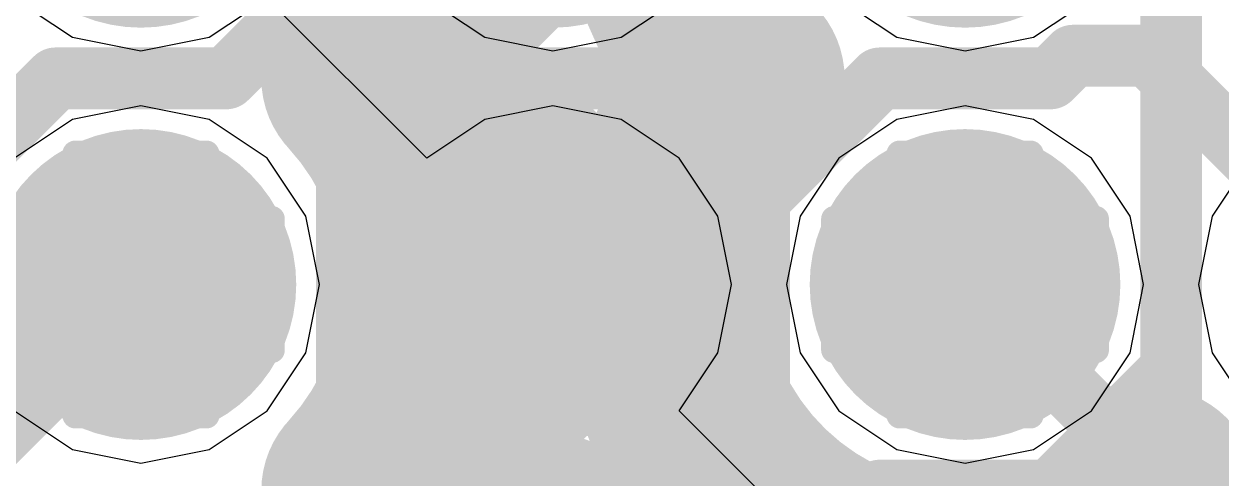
# Model space of a CAD drawing. Header units: millimetres. Extents: x 13 to 259, y -2 to 326.
# Drawn here: x 109.176 to 111.5, y 98.024 to 98.906 of the extents above; entities that cross this region are included whole.
import ezdxf

# ---------------------------------------------------------------- set-up
doc = ezdxf.new("R2010")
doc.units = ezdxf.units.MM
for name, color, linetype in [('BottomLayer', 5, 'Continuous'), ('ConnectLayer', 7, 'Continuous'), ('DrillDrawing', 1, 'Continuous'), ('MidLayer1', 16, 'Continuous'), ('MidLayer2', 76, 'Continuous'), ('MidLayer3', 90, 'Continuous'), ('MidLayer4', 156, 'Continuous'), ('MidLayer5', 130, 'Continuous'), ('MidLayer6', 216, 'Continuous'), ('MultiLayer', 9, 'Continuous'), ('TopLayer', 1, 'Continuous'), ('TopPaste', 8, 'Continuous'), ('TopSolder', 216, 'Continuous')]:
    doc.layers.add(name, color=color, linetype=linetype)

# ---------------------------------------------------------------- blocks, each defined once
blk = doc.blocks.new('BGA144C80P12X12_1000X1000X170_150')
at = {"layer": 'TopLayer', "const_width": 0.2}
for points in [[(3.5, -2.8, 1), (3.7, -2.8, 1)], [(3.5, -3.6, 1), (3.7, -3.6, 1)], [(3.5, -4.4, 1), (3.7, -4.4, 1)]]:
    blk.add_lwpolyline(points, format="xyb", close=True, dxfattribs=at)
at = {"layer": 'TopPaste', "const_width": 0.2}
for points in [[(3.5, -2.8, 1), (3.7, -2.8, 1)], [(3.5, -3.6, 1), (3.7, -3.6, 1)], [(3.5, -4.4, 1), (3.7, -4.4, 1)]]:
    blk.add_lwpolyline(points, format="xyb", close=True, dxfattribs=at)
at = {"layer": 'TopSolder', "const_width": 0.3016}
for points in [[(2.6492, -2.8, 1), (2.9508, -2.8, 1)], [(3.4492, -2.8, 1), (3.7508, -2.8, 1)], [(2.6492, -3.6, 1), (2.9508, -3.6, 1)], [(3.4492, -3.6, 1), (3.7508, -3.6, 1)], [(2.6492, -4.4, 1), (2.9508, -4.4, 1)], [(3.4492, -4.4, 1), (3.7508, -4.4, 1)]]:
    blk.add_lwpolyline(points, format="xyb", close=True, dxfattribs=at)

msp = doc.modelspace()

# ---------------------------------------------------------------- linework, layer by layer
at = {"layer": 'BottomLayer', "const_width": 0.25}
for points in [[(109.2778, 98.4, 1), (109.5278, 98.4, 1)], [(110.0778, 98.4, 1), (110.3278, 98.4, 1)], [(110.8778, 98.4, 1), (111.1278, 98.4, 1)]]:
    msp.add_lwpolyline(points, format="xyb", close=True, dxfattribs=at)
at = {"layer": 'ConnectLayer'}
for p, q in [((109.1577, 98.9549), (109.2702, 98.8797)), ((109.5355, 98.8797), (109.648, 98.9549)), ((109.9577, 98.6451), (109.648, 98.9549)), ((109.9577, 98.9549), (110.0702, 98.8797)), ((110.3355, 98.8797), (110.448, 98.9549)), ((110.7577, 98.9549), (110.8702, 98.8797)), ((110.7577, 98.9549), (110.8702, 98.8797)), ((111.1355, 98.8797), (111.248, 98.9549)), ((111.1355, 98.8797), (111.248, 98.9549)), ((109.2702, 98.8797), (109.4028, 98.8534)), ((109.4028, 98.8534), (109.5355, 98.8797)), ((110.0702, 98.8797), (110.2028, 98.8534)), ((110.2028, 98.8534), (110.3355, 98.8797)), ((110.8702, 98.8797), (111.0028, 98.8534)), ((110.8702, 98.8797), (111.0028, 98.8534)), ((111.0028, 98.8534), (111.1355, 98.8797)), ((111.0028, 98.8534), (111.1355, 98.8797)), ((109.4028, 98.7467), (109.2702, 98.7203)), ((109.5355, 98.7203), (109.4028, 98.7467)), ((110.2028, 98.7467), (110.0702, 98.7203)), ((110.3355, 98.7203), (110.2028, 98.7467)), ((111.0028, 98.7467), (110.8702, 98.7203)), ((111.0028, 98.7467), (110.8702, 98.7203)), ((111.1355, 98.7203), (111.0028, 98.7467)), ((111.1355, 98.7203), (111.0028, 98.7467)), ((109.2702, 98.7203), (109.1577, 98.6451)), ((109.648, 98.6451), (109.5355, 98.7203)), ((110.0702, 98.7203), (109.9577, 98.6451)), ((110.448, 98.6451), (110.3355, 98.7203)), ((110.8702, 98.7203), (110.7577, 98.6451)), ((110.8702, 98.7203), (110.7577, 98.6451)), ((111.248, 98.6451), (111.1355, 98.7203)), ((111.248, 98.6451), (111.1355, 98.7203)), ((109.7231, 98.5327), (109.648, 98.6451)), ((109.9577, 98.6451), (109.9577, 98.6451)), ((110.5231, 98.5327), (110.448, 98.6451)), ((110.7577, 98.6451), (110.6826, 98.5327)), ((110.7577, 98.6451), (110.6826, 98.5327)), ((111.3231, 98.5327), (111.248, 98.6451)), ((111.3231, 98.5327), (111.248, 98.6451)), ((111.5577, 98.6451), (111.4826, 98.5327)), ((111.5577, 98.6451), (111.4826, 98.5327)), ((109.7495, 98.4), (109.7231, 98.5327)), ((110.5495, 98.4), (110.5231, 98.5327)), ((110.6826, 98.5327), (110.6562, 98.4)), ((110.6826, 98.5327), (110.6562, 98.4)), ((111.3495, 98.4), (111.3231, 98.5327)), ((111.3495, 98.4), (111.3231, 98.5327)), ((111.4826, 98.5327), (111.4562, 98.4)), ((111.4826, 98.5327), (111.4562, 98.4)), ((109.7231, 98.2673), (109.7495, 98.4)), ((110.5231, 98.2673), (110.5495, 98.4)), ((110.6562, 98.4), (110.6826, 98.2673)), ((110.6562, 98.4), (110.6826, 98.2673)), ((111.3231, 98.2673), (111.3495, 98.4)), ((111.3231, 98.2673), (111.3495, 98.4)), ((111.4562, 98.4), (111.4826, 98.2673)), ((111.4562, 98.4), (111.4826, 98.2673)), ((109.648, 98.1549), (109.7231, 98.2673)), ((110.448, 98.1549), (110.5231, 98.2673)), ((110.6826, 98.2673), (110.7577, 98.1549)), ((110.6826, 98.2673), (110.7577, 98.1549)), ((111.248, 98.1549), (111.3231, 98.2673)), ((111.248, 98.1549), (111.3231, 98.2673)), ((111.4826, 98.2673), (111.5577, 98.1549)), ((111.4826, 98.2673), (111.5577, 98.1549)), ((109.1577, 98.1549), (109.2702, 98.0797)), ((109.5355, 98.0797), (109.648, 98.1549)), ((110.7577, 97.8451), (110.448, 98.1549)), ((110.448, 98.1549), (110.448, 98.1549)), ((110.7577, 98.1549), (110.8702, 98.0797)), ((110.7577, 98.1549), (110.8702, 98.0797)), ((111.1355, 98.0797), (111.248, 98.1549)), ((111.1355, 98.0797), (111.248, 98.1549)), ((109.2702, 98.0797), (109.4028, 98.0534)), ((109.4028, 98.0534), (109.5355, 98.0797)), ((110.8702, 98.0797), (111.0028, 98.0534)), ((110.8702, 98.0797), (111.0028, 98.0534)), ((111.0028, 98.0534), (111.1355, 98.0797)), ((111.0028, 98.0534), (111.1355, 98.0797))]:
    msp.add_line(p, q, dxfattribs=at)
at = {"layer": 'ConnectLayer', "const_width": 0.4}
for points in [[(110.5691, 98.8, -0.390738), (110.5691, 99.6)], [(110.5691, 98.8, -0.390738), (110.5691, 99.6)], [(110.5691, 98.8, -0.390738), (110.5691, 99.6)], [(109.9928, 99.2, -0.188433), (109.8365, 98.8)], [(109.9928, 99.2, -0.188433), (109.8365, 98.8)], [(109.9928, 99.2, -0.188433), (109.8365, 98.8)], [(109.8365, 98.8, -0.188433), (109.9928, 98.4)], [(109.8365, 98.8, -0.188433), (109.9928, 98.4)], [(109.8365, 98.8, -0.188433), (109.9928, 98.4)], [(111.2843, 97.8815, -0.847901), (110.5691, 98.8)], [(111.2843, 97.8815, -0.847901), (110.5691, 98.8)], [(111.0028, 97.81, -0.653666), (110.5691, 98.8)], [(109.9928, 98.4, -0.188432), (109.8365, 98)], [(109.9928, 98.4, -0.188432), (109.8365, 98)], [(109.9928, 98.4, -0.188432), (109.8365, 98)], [(109.985, 98.3039, -0.14637), (109.8365, 98)], [(109.4013, 97.01, -0.652736), (108.9691, 98)], [(109.4013, 97.01, -0.652736), (108.9691, 98)], [(109.8028, 97.1663, -0.960389), (108.9691, 98)], [(109.8365, 98, -0.188432), (109.9928, 97.6)], [(109.8365, 98, -0.188432), (109.9928, 97.6)], [(109.8365, 98, -0.156291), (109.9883, 97.6735)], [(109.8365, 98, -0.188432), (109.9928, 97.6)], [(111.2843, 97.8815, -0.062001), (111.3691, 98)], [(111.2843, 97.8815, -0.062001), (111.3691, 98)], [(111.4028, 97.9663, -0.062001), (111.2843, 97.8815)], [(111.4028, 97.9663, -0.062001), (111.2843, 97.8815)], [(111.3739, 97.1949, -0.324208), (111.2843, 97.8815)], [(111.3739, 97.1949, -0.324208), (111.2843, 97.8815)]]:
    msp.add_lwpolyline(points, format="xyb", dxfattribs=at)
for points in [[(109.8683, 98.8374), (110.4585, 99.4277)], [(109.8683, 98.8374), (110.4585, 99.4277)], [(109.8683, 98.8374), (110.4585, 99.4277)], [(109.8819, 98.8557), (110.4184, 98.3192)], [(109.8819, 98.8557), (110.4184, 98.3192)], [(109.8819, 98.8557), (110.4184, 98.3192)], [(109.8566, 97.9772), (110.4333, 98.5539)], [(109.8566, 97.9772), (110.4333, 98.5539)], [(109.8566, 97.9772), (110.4333, 98.5539)], [(109.8566, 97.9772), (110.1123, 98.2329)], [(109.8609, 98.0282), (110.6603, 97.2287)], [(109.8609, 98.0282), (110.6603, 97.2287)], [(109.8609, 98.0282), (110.2857, 97.6034)], [(109.8609, 98.0282), (110.6603, 97.2287)], [(109.7787, 97.0508), (110.6529, 97.925)], [(109.7787, 97.0508), (110.6529, 97.925)], [(109.7787, 97.0508), (110.6529, 97.925)], [(110.2028, 97.9098), (110.4335, 97.6791)]]:
    msp.add_lwpolyline(points, dxfattribs=at)
at = {"layer": 'ConnectLayer', "const_width": 0.2}
for points in [[(109.7819, 98.8557, 1), (109.9819, 98.8557, 1)], [(109.7819, 98.8557, 1), (109.9819, 98.8557, 1)], [(109.7819, 98.8557, 1), (109.9819, 98.8557, 1)], [(109.7683, 98.8374, 1), (109.9683, 98.8374, 1)], [(109.7683, 98.8374, 1), (109.9683, 98.8374, 1)], [(109.7683, 98.8374, 1), (109.9683, 98.8374, 1)], [(109.7365, 98.8, 1), (109.9365, 98.8, 1)], [(109.7365, 98.8, 1), (109.9365, 98.8, 1)], [(109.7365, 98.8, 1), (109.9365, 98.8, 1)], [(109.7365, 98.8, 1), (109.9365, 98.8, 1)], [(109.7365, 98.8, 1), (109.9365, 98.8, 1)], [(109.7365, 98.8, 1), (109.9365, 98.8, 1)], [(110.4691, 98.8, 1), (110.6691, 98.8, 1)], [(110.4691, 98.8, 1), (110.6691, 98.8, 1)], [(110.4691, 98.8, 1), (110.6691, 98.8, 1)], [(110.4691, 98.8, 1), (110.6691, 98.8, 1)], [(110.4691, 98.8, 1), (110.6691, 98.8, 1)], [(110.4691, 98.8, 1), (110.6691, 98.8, 1)], [(110.3333, 98.5539, 1), (110.5333, 98.5539, 1)], [(110.3333, 98.5539, 1), (110.5333, 98.5539, 1)], [(110.3333, 98.5539, 1), (110.5333, 98.5539, 1)], [(109.8928, 98.4, 1), (110.0928, 98.4, 1)], [(109.8928, 98.4, 1), (110.0928, 98.4, 1)], [(109.8928, 98.4, 1), (110.0928, 98.4, 1)], [(109.8928, 98.4, 1), (110.0928, 98.4, 1)], [(109.8928, 98.4, 1), (110.0928, 98.4, 1)], [(109.8928, 98.4, 1), (110.0928, 98.4, 1)], [(109.885, 98.3039, 1), (110.085, 98.3039, 1)], [(110.3184, 98.3192, 1), (110.5184, 98.3192, 1)], [(110.3184, 98.3192, 1), (110.5184, 98.3192, 1)], [(110.3184, 98.3192, 1), (110.5184, 98.3192, 1)], [(110.0123, 98.2329, 1), (110.2123, 98.2329, 1)], [(109.7609, 98.0282, 1), (109.9609, 98.0282, 1)], [(109.7609, 98.0282, 1), (109.9609, 98.0282, 1)], [(109.7609, 98.0282, 1), (109.9609, 98.0282, 1)], [(109.7609, 98.0282, 1), (109.9609, 98.0282, 1)], [(109.7365, 98, 1), (109.9365, 98, 1)], [(109.7365, 98, 1), (109.9365, 98, 1)], [(109.7365, 98, 1), (109.9365, 98, 1)], [(109.7365, 98, 1), (109.9365, 98, 1)], [(109.7365, 98, 1), (109.9365, 98, 1)], [(109.7365, 98, 1), (109.9365, 98, 1)], [(109.7365, 98, 1), (109.9365, 98, 1)], [(109.7365, 98, 1), (109.9365, 98, 1)], [(111.2691, 98, 1), (111.4691, 98, 1)], [(111.2691, 98, 1), (111.4691, 98, 1)], [(109.7566, 97.9772, 1), (109.9566, 97.9772, 1)], [(109.7566, 97.9772, 1), (109.9566, 97.9772, 1)], [(109.7566, 97.9772, 1), (109.9566, 97.9772, 1)], [(109.7566, 97.9772, 1), (109.9566, 97.9772, 1)], [(111.3028, 97.9663, 1), (111.5028, 97.9663, 1)], [(111.3028, 97.9663, 1), (111.5028, 97.9663, 1)], [(110.5529, 97.925, 1), (110.7529, 97.925, 1)], [(110.5529, 97.925, 1), (110.7529, 97.925, 1)], [(110.5529, 97.925, 1), (110.7529, 97.925, 1)], [(110.1028, 97.9098, 1), (110.3028, 97.9098, 1)], [(111.1843, 97.8815, 1), (111.3843, 97.8815, 1)], [(111.1843, 97.8815, 1), (111.3843, 97.8815, 1)], [(111.1843, 97.8815, 1), (111.3843, 97.8815, 1)], [(111.1843, 97.8815, 1), (111.3843, 97.8815, 1)], [(111.1843, 97.8815, 1), (111.3843, 97.8815, 1)], [(111.1843, 97.8815, 1), (111.3843, 97.8815, 1)], [(111.1843, 97.8815, 1), (111.3843, 97.8815, 1)], [(111.1843, 97.8815, 1), (111.3843, 97.8815, 1)]]:
    msp.add_lwpolyline(points, format="xyb", close=True, dxfattribs=at)
at = {"layer": 'DrillDrawing', "const_width": 0.0508}
for points in [[(109.2758, 98.527), (109.2758, 98.654)], [(109.2758, 98.654), (109.5298, 98.654)], [(109.5298, 98.527), (109.5298, 98.654)], [(110.0758, 98.527), (110.0758, 98.654)], [(110.0758, 98.654), (110.3298, 98.654)], [(110.3298, 98.527), (110.3298, 98.654)], [(110.8758, 98.527), (110.8758, 98.654)], [(110.8758, 98.654), (111.1298, 98.654)], [(111.1298, 98.527), (111.1298, 98.654)], [(109.1488, 98.527), (109.2758, 98.527)], [(109.5298, 98.527), (109.6568, 98.527)], [(109.6568, 98.273), (109.6568, 98.527)], [(109.9488, 98.273), (109.9488, 98.527)], [(109.9488, 98.527), (110.0758, 98.527)], [(110.3298, 98.527), (110.4568, 98.527)], [(110.4568, 98.273), (110.4568, 98.527)], [(110.7488, 98.273), (110.7488, 98.527)], [(110.7488, 98.527), (110.8758, 98.527)], [(111.1298, 98.527), (111.2568, 98.527)], [(111.2568, 98.273), (111.2568, 98.527)], [(109.1488, 98.273), (109.2758, 98.273)], [(109.2758, 98.146), (109.2758, 98.273)], [(109.5298, 98.273), (109.6568, 98.273)], [(109.5298, 98.146), (109.5298, 98.273)], [(109.9488, 98.273), (110.0758, 98.273)], [(110.0758, 98.146), (110.0758, 98.273)], [(110.3298, 98.273), (110.4568, 98.273)], [(110.3298, 98.146), (110.3298, 98.273)], [(110.7488, 98.273), (110.8758, 98.273)], [(110.8758, 98.146), (110.8758, 98.273)], [(111.1298, 98.273), (111.2568, 98.273)], [(111.1298, 98.146), (111.1298, 98.273)], [(109.2758, 98.146), (109.5298, 98.146)], [(110.0758, 98.146), (110.3298, 98.146)], [(110.8758, 98.146), (111.1298, 98.146)]]:
    msp.add_lwpolyline(points, dxfattribs=at)
at = {"layer": 'DrillDrawing', "const_width": 0.0254}
for points in [[(109.2631, 98.654, 1), (109.2885, 98.654, 1)], [(109.2631, 98.654, 1), (109.2885, 98.654, 1)], [(109.5171, 98.654, 1), (109.5425, 98.654, 1)], [(109.5171, 98.654, 1), (109.5425, 98.654, 1)], [(110.0631, 98.654, 1), (110.0885, 98.654, 1)], [(110.0631, 98.654, 1), (110.0885, 98.654, 1)], [(110.3171, 98.654, 1), (110.3425, 98.654, 1)], [(110.3171, 98.654, 1), (110.3425, 98.654, 1)], [(110.8631, 98.654, 1), (110.8885, 98.654, 1)], [(110.8631, 98.654, 1), (110.8885, 98.654, 1)], [(111.1171, 98.654, 1), (111.1425, 98.654, 1)], [(111.1171, 98.654, 1), (111.1425, 98.654, 1)], [(109.2631, 98.527, 1), (109.2885, 98.527, 1)], [(109.2631, 98.527, 1), (109.2885, 98.527, 1)], [(109.5171, 98.527, 1), (109.5425, 98.527, 1)], [(109.5171, 98.527, 1), (109.5425, 98.527, 1)], [(109.6441, 98.527, 1), (109.6695, 98.527, 1)], [(109.6441, 98.527, 1), (109.6695, 98.527, 1)], [(109.9361, 98.527, 1), (109.9615, 98.527, 1)], [(109.9361, 98.527, 1), (109.9615, 98.527, 1)], [(110.0631, 98.527, 1), (110.0885, 98.527, 1)], [(110.0631, 98.527, 1), (110.0885, 98.527, 1)], [(110.3171, 98.527, 1), (110.3425, 98.527, 1)], [(110.3171, 98.527, 1), (110.3425, 98.527, 1)], [(110.4441, 98.527, 1), (110.4695, 98.527, 1)], [(110.4441, 98.527, 1), (110.4695, 98.527, 1)], [(110.7361, 98.527, 1), (110.7615, 98.527, 1)], [(110.7361, 98.527, 1), (110.7615, 98.527, 1)], [(110.8631, 98.527, 1), (110.8885, 98.527, 1)], [(110.8631, 98.527, 1), (110.8885, 98.527, 1)], [(111.1171, 98.527, 1), (111.1425, 98.527, 1)], [(111.1171, 98.527, 1), (111.1425, 98.527, 1)], [(111.2441, 98.527, 1), (111.2695, 98.527, 1)], [(111.2441, 98.527, 1), (111.2695, 98.527, 1)], [(109.2631, 98.273, 1), (109.2885, 98.273, 1)], [(109.2631, 98.273, 1), (109.2885, 98.273, 1)], [(109.5171, 98.273, 1), (109.5425, 98.273, 1)], [(109.5171, 98.273, 1), (109.5425, 98.273, 1)], [(109.6441, 98.273, 1), (109.6695, 98.273, 1)], [(109.6441, 98.273, 1), (109.6695, 98.273, 1)], [(109.9361, 98.273, 1), (109.9615, 98.273, 1)], [(109.9361, 98.273, 1), (109.9615, 98.273, 1)], [(110.0631, 98.273, 1), (110.0885, 98.273, 1)], [(110.0631, 98.273, 1), (110.0885, 98.273, 1)], [(110.3171, 98.273, 1), (110.3425, 98.273, 1)], [(110.3171, 98.273, 1), (110.3425, 98.273, 1)], [(110.4441, 98.273, 1), (110.4695, 98.273, 1)], [(110.4441, 98.273, 1), (110.4695, 98.273, 1)], [(110.7361, 98.273, 1), (110.7615, 98.273, 1)], [(110.7361, 98.273, 1), (110.7615, 98.273, 1)], [(110.8631, 98.273, 1), (110.8885, 98.273, 1)], [(110.8631, 98.273, 1), (110.8885, 98.273, 1)], [(111.1171, 98.273, 1), (111.1425, 98.273, 1)], [(111.1171, 98.273, 1), (111.1425, 98.273, 1)], [(111.2441, 98.273, 1), (111.2695, 98.273, 1)], [(111.2441, 98.273, 1), (111.2695, 98.273, 1)], [(109.2631, 98.146, 1), (109.2885, 98.146, 1)], [(109.2631, 98.146, 1), (109.2885, 98.146, 1)], [(109.5171, 98.146, 1), (109.5425, 98.146, 1)], [(109.5171, 98.146, 1), (109.5425, 98.146, 1)], [(110.0631, 98.146, 1), (110.0885, 98.146, 1)], [(110.0631, 98.146, 1), (110.0885, 98.146, 1)], [(110.3171, 98.146, 1), (110.3425, 98.146, 1)], [(110.3171, 98.146, 1), (110.3425, 98.146, 1)], [(110.8631, 98.146, 1), (110.8885, 98.146, 1)], [(110.8631, 98.146, 1), (110.8885, 98.146, 1)], [(111.1171, 98.146, 1), (111.1425, 98.146, 1)], [(111.1171, 98.146, 1), (111.1425, 98.146, 1)]]:
    msp.add_lwpolyline(points, format="xyb", close=True, dxfattribs=at)
at = {"layer": 'MidLayer1', "const_width": 0.2}
for points in [[(109.3028, 98.4, 1), (109.5028, 98.4, 1)], [(110.1028, 98.4, 1), (110.3028, 98.4, 1)], [(110.9028, 98.4, 1), (111.1028, 98.4, 1)]]:
    msp.add_lwpolyline(points, format="xyb", close=True, dxfattribs=at)
at = {"layer": 'MidLayer2', "const_width": 0.12}
for points in [[(109.8028, 97.4343), (109.8028, 100.9657)], [(111.4028, 98.2343), (111.4028, 99.3657)], [(111.1685, 98), (111.4028, 98.2343)], [(110.6028, 97.7657), (110.8372, 98)], [(110.8372, 98), (111.1685, 98)]]:
    msp.add_lwpolyline(points, dxfattribs=at)
at = {"layer": 'MidLayer2'}
for points, const_width in [([(109.3028, 98.4, 1), (109.5028, 98.4, 1)], 0.2), ([(110.1028, 98.4, 1), (110.3028, 98.4, 1)], 0.2), ([(110.9028, 98.4, 1), (111.1028, 98.4, 1)], 0.2), ([(111.3728, 98.2343, 1), (111.4328, 98.2343, 1)], 0.06), ([(111.3728, 98.2343, 1), (111.4328, 98.2343, 1)], 0.06), ([(110.8072, 98, 1), (110.8672, 98, 1)], 0.06), ([(110.8072, 98, 1), (110.8672, 98, 1)], 0.06), ([(111.1385, 98, 1), (111.1985, 98, 1)], 0.06), ([(111.1385, 98, 1), (111.1985, 98, 1)], 0.06)]:
    msp.add_lwpolyline(points, format="xyb", close=True, dxfattribs=dict(at, const_width=const_width))
at = {"layer": 'MidLayer3'}
for points, const_width in [([(111.4028, 97.4343), (111.4028, 102.5657)], 0.12), ([(108.64, 97.6372), (109.4028, 98.4)], 0.15)]:
    msp.add_lwpolyline(points, dxfattribs=dict(at, const_width=const_width))
for points, const_width in [([(109.3028, 98.4, 1), (109.5028, 98.4, 1)], 0.2), ([(110.1028, 98.4, 1), (110.3028, 98.4, 1)], 0.2), ([(110.9028, 98.4, 1), (111.1028, 98.4, 1)], 0.2), ([(109.3653, 98.4, 1), (109.4403, 98.4, 1)], 0.075)]:
    msp.add_lwpolyline(points, format="xyb", close=True, dxfattribs=dict(at, const_width=const_width))
at = {"layer": 'MidLayer4', "const_width": 0.12}
for points in [[(110.3685, 98.8), (110.6885, 99.12)], [(109.5685, 98.8), (109.8028, 99.0343)], [(111.1685, 98.8), (111.2125, 98.844)], [(111.2125, 98.844), (111.3588, 98.844)], [(111.3588, 98.844), (111.8028, 98.4)], [(108.725, 98.2879), (109.2372, 98.8)], [(109.2372, 98.8), (109.5685, 98.8)], [(109.8028, 98.5657), (110.0372, 98.8)], [(110.0372, 98.8), (110.3685, 98.8)], [(110.6028, 98.5657), (110.8372, 98.8)], [(110.8372, 98.8), (111.1685, 98.8)], [(109.8028, 97.0565), (109.8028, 98.5657)], [(110.6028, 97.3879), (110.6028, 98.5657)], [(111.0028, 98.4), (111.4469, 97.956)]]:
    msp.add_lwpolyline(points, dxfattribs=at)
at = {"layer": 'MidLayer4'}
for points, const_width in [([(111.1825, 98.844, 1), (111.2425, 98.844, 1)], 0.06), ([(111.1825, 98.844, 1), (111.2425, 98.844, 1)], 0.06), ([(111.3288, 98.844, 1), (111.3888, 98.844, 1)], 0.06), ([(111.3288, 98.844, 1), (111.3888, 98.844, 1)], 0.06), ([(109.2072, 98.8, 1), (109.2672, 98.8, 1)], 0.06), ([(109.2072, 98.8, 1), (109.2672, 98.8, 1)], 0.06), ([(109.5385, 98.8, 1), (109.5985, 98.8, 1)], 0.06), ([(109.5385, 98.8, 1), (109.5985, 98.8, 1)], 0.06), ([(110.0072, 98.8, 1), (110.0672, 98.8, 1)], 0.06), ([(110.0072, 98.8, 1), (110.0672, 98.8, 1)], 0.06), ([(110.3385, 98.8, 1), (110.3985, 98.8, 1)], 0.06), ([(110.3385, 98.8, 1), (110.3985, 98.8, 1)], 0.06), ([(110.8072, 98.8, 1), (110.8672, 98.8, 1)], 0.06), ([(110.8072, 98.8, 1), (110.8672, 98.8, 1)], 0.06), ([(111.1385, 98.8, 1), (111.1985, 98.8, 1)], 0.06), ([(111.1385, 98.8, 1), (111.1985, 98.8, 1)], 0.06), ([(109.7729, 98.5657, 1), (109.8328, 98.5657, 1)], 0.06), ([(109.7729, 98.5657, 1), (109.8328, 98.5657, 1)], 0.06), ([(110.5729, 98.5657, 1), (110.6328, 98.5657, 1)], 0.06), ([(110.5729, 98.5657, 1), (110.6328, 98.5657, 1)], 0.06), ([(109.3028, 98.4, 1), (109.5028, 98.4, 1)], 0.2), ([(110.1028, 98.4, 1), (110.3028, 98.4, 1)], 0.2), ([(110.9028, 98.4, 1), (111.1028, 98.4, 1)], 0.2), ([(110.9728, 98.4, 1), (111.0328, 98.4, 1)], 0.06)]:
    msp.add_lwpolyline(points, format="xyb", close=True, dxfattribs=dict(at, const_width=const_width))
at = {"layer": 'MidLayer5', "const_width": 0.2}
for points in [[(109.3028, 98.4, 1), (109.5028, 98.4, 1)], [(110.1028, 98.4, 1), (110.3028, 98.4, 1)], [(110.9028, 98.4, 1), (111.1028, 98.4, 1)]]:
    msp.add_lwpolyline(points, format="xyb", close=True, dxfattribs=at)
at = {"layer": 'MidLayer6', "const_width": 0.2}
for points in [[(109.3028, 98.4, 1), (109.5028, 98.4, 1)], [(110.1028, 98.4, 1), (110.3028, 98.4, 1)], [(110.9028, 98.4, 1), (111.1028, 98.4, 1)]]:
    msp.add_lwpolyline(points, format="xyb", close=True, dxfattribs=at)
at = {"layer": 'MultiLayer', "const_width": 0.25}
for points in [[(109.2778, 98.4, 1), (109.5278, 98.4, 1)], [(110.0778, 98.4, 1), (110.3278, 98.4, 1)], [(110.8778, 98.4, 1), (111.1278, 98.4, 1)]]:
    msp.add_lwpolyline(points, format="xyb", close=True, dxfattribs=at)
at = {"layer": 'TopLayer', "const_width": 0.25}
for points in [[(109.2778, 98.4, 1), (109.5278, 98.4, 1)], [(110.0778, 98.4, 1), (110.3278, 98.4, 1)], [(110.8778, 98.4, 1), (111.1278, 98.4, 1)]]:
    msp.add_lwpolyline(points, format="xyb", close=True, dxfattribs=at)

# ---------------------------------------------------------------- block references
at = {"rotation": 270}
msp.add_blockref('BGA144C80P12X12_1000X1000X170_150', (113.8028, 102), dxfattribs=at)

doc.saveas('drawing.dxf')
